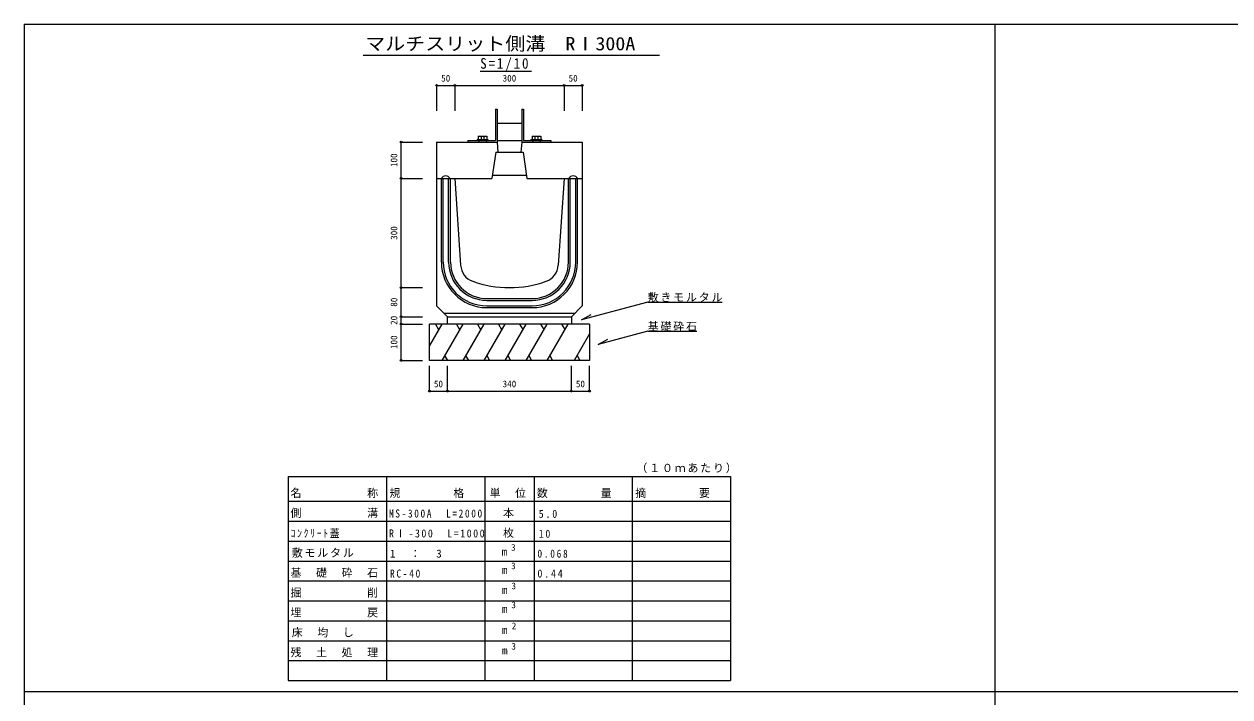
# Model space of a CAD drawing. Units: millimetres at full size, sheet at 1:10. Extents: x -4162 to 3838, y -1821 to 1845.
# Drawn here: x -4162 to -849, y -3 to 1845 of the extents above; entities that cross this region are included whole.
import ezdxf
from ezdxf.enums import TextEntityAlignment as Align

# ---------------------------------------------------------------- set-up
doc = ezdxf.new("R2010")
doc.units = ezdxf.units.MM
doc.header["$LTSCALE"] = 10
doc.header["$PDMODE"] = 32
doc.header["$PDSIZE"] = 5
doc.linetypes.add('DASHED2', pattern=[3, 2, -1])
doc.layers.add('0-0_通り芯', color=7, linetype='Continuous', lineweight=18)
doc.layers.add('0-1_躯体', color=4, linetype='Continuous')
doc.styles.add('ＭＳ ゴシック', font='')
doc.styles.get('ＭＳ ゴシック').set_extended_font_data('MS Gothic')

msp = doc.modelspace()

# ---------------------------------------------------------------- linework, layer by layer
at = {"layer": '0-0_通り芯', "color": 2}
for p, q in [((-4161.81, 1845.46), (-1517.35, 1845.46)), ((-4161.81, 1845.46), (-4161.81, -1821.21)), ((-1517.35, 1845.46), (3838.19, 1845.46)), ((-2866.98, 1611.56), (-2866.98, 1526.06)), ((-2866.98, 1611.56), (-2862.48, 1611.56)), ((-2794.48, 1611.56), (-2794.48, 1573.56)), ((-2794.48, 1611.56), (-2789.98, 1611.56)), ((-2789.98, 1611.56), (-2789.98, 1526.06)), ((-2862.48, 1573.56), (-2862.48, 1521.56)), ((-2794.48, 1573.56), (-2794.48, 1521.56)), ((-2942.48, 1526.06), (-2866.98, 1526.06)), ((-2942.48, 1526.06), (-2942.48, 1521.56)), ((-2917.48, 1528.06), (-2917.48, 1526.06)), ((-2917.48, 1528.06), (-2887.48, 1528.06)), ((-2914.48, 1538.06), (-2890.48, 1538.06)), ((-2914.48, 1538.06), (-2914.48, 1528.06)), ((-2912.48, 1526.06), (-2912.48, 1521.56)), ((-2906.48, 1538.06), (-2906.48, 1528.06)), ((-2898.48, 1538.06), (-2898.48, 1528.06)), ((-2892.48, 1526.06), (-2892.48, 1521.56)), ((-2890.48, 1538.06), (-2890.48, 1528.06)), ((-2887.48, 1528.06), (-2887.48, 1526.06)), ((-2862.48, 1526.06), (-2794.48, 1526.06)), ((-2789.98, 1526.06), (-2714.48, 1526.06)), ((-2769.48, 1528.06), (-2739.48, 1528.06)), ((-2769.48, 1528.06), (-2769.48, 1526.06)), ((-2766.48, 1538.06), (-2766.48, 1528.06)), ((-2766.48, 1538.06), (-2742.48, 1538.06)), ((-2764.48, 1526.06), (-2764.48, 1521.56)), ((-2758.48, 1538.06), (-2758.48, 1528.06)), ((-2750.48, 1538.06), (-2750.48, 1528.06)), ((-2744.48, 1526.06), (-2744.48, 1521.56)), ((-2742.48, 1538.06), (-2742.48, 1528.06)), ((-2739.48, 1528.06), (-2739.48, 1526.06)), ((-2714.48, 1526.06), (-2714.48, 1521.56)), ((-2912.48, 1521.56), (-2892.48, 1521.56)), ((-2793.48, 1521.56), (-2713.48, 1521.56))]:
    msp.add_line(p, q, dxfattribs=at)
at = {"layer": '0-0_通り芯', "color": 4}
for p, q in [((-1495.15, 1845.46), (-1495.15, -1821.21)), ((-4161.81, 12.13), (3838.19, 12.13))]:
    msp.add_line(p, q, dxfattribs=at)
at = {"layer": '0-0_通り芯'}
for p, q in [((-3230.31, 1760.46), (-2416.31, 1760.46)), ((-2908.92, 1715.74), (-2767.95, 1715.74)), ((-2448.71, 1081.34), (-2630.22, 1032.7)), ((-2448.71, 1081.34), (-2243.71, 1081.34)), ((-2998.48, 1021.56), (-2998.48, 1041.56)), ((-2658.48, 1041.56), (-2658.48, 1021.56)), ((-2630.22, 1032.7), (-2604.23, 1047.7)), ((-3014.43, 1021.56), (-3048.48, 962.59)), ((-3048.48, 921.56), (-3048.48, 1021.56)), ((-2608.48, 1021.56), (-3048.48, 1021.56)), ((-3031.73, 1021.56), (-3023.08, 1006.58)), ((-2956.7, 1021.56), (-3014.43, 921.56)), ((-2974, 1021.56), (-2965.35, 1006.58)), ((-2898.96, 1021.56), (-2956.7, 921.56)), ((-2916.26, 1021.56), (-2907.61, 1006.58)), ((-2841.23, 1021.56), (-2898.96, 921.56)), ((-2858.53, 1021.56), (-2849.88, 1006.58)), ((-2783.49, 1021.56), (-2841.23, 921.56)), ((-2800.79, 1021.56), (-2792.14, 1006.58)), ((-2725.76, 1021.56), (-2783.49, 921.56)), ((-2743.06, 1021.56), (-2734.41, 1006.58)), ((-2668.02, 1021.56), (-2725.76, 921.56)), ((-2685.32, 1021.56), (-2676.67, 1006.58)), ((-2608.48, 994.72), (-2650.72, 921.56)), ((-2608.48, 1021.56), (-2608.48, 921.56)), ((-2448.71, 1001.54), (-2313.71, 1001.54)), ((-3006.51, 935.28), (-2998.59, 921.56)), ((-2948.78, 935.28), (-2940.86, 921.56)), ((-2891.04, 935.28), (-2883.12, 921.56)), ((-2833.31, 935.28), (-2825.39, 921.56)), ((-2775.57, 935.28), (-2767.65, 921.56)), ((-2717.84, 935.28), (-2709.92, 921.56)), ((-2642.8, 935.28), (-2634.88, 921.56)), ((-2608.48, 921.56), (-3048.48, 921.56)), ((-3435.98, 603.01), (-2220.98, 603.01)), ((-3435.98, 603.01), (-3435.98, 479.89)), ((-3165.98, 603.01), (-3165.98, 479.89)), ((-2895.98, 603.01), (-2895.98, 479.89)), ((-2760.98, 603.01), (-2760.98, 479.89)), ((-2490.98, 603.01), (-2490.98, 479.89)), ((-2220.98, 603.01), (-2220.98, 479.89)), ((-3435.98, 534.61), (-2220.98, 534.61)), ((-3435.98, 479.89), (-2220.98, 479.89)), ((-3435.98, 479.89), (-3435.98, 42.13)), ((-3165.98, 479.89), (-3165.98, 42.13)), ((-2895.98, 479.89), (-2895.98, 42.13)), ((-2760.98, 479.89), (-2760.98, 42.13)), ((-2490.98, 479.89), (-2490.98, 42.13)), ((-2220.98, 479.89), (-2220.98, 42.13)), ((-3435.98, 425.17), (-2220.98, 425.17)), ((-3435.98, 370.45), (-2220.98, 370.45)), ((-3435.98, 315.73), (-2220.98, 315.73)), ((-3435.98, 261.01), (-2220.98, 261.01)), ((-3435.98, 206.29), (-2220.98, 206.29)), ((-3435.98, 151.57), (-2220.98, 151.57)), ((-3435.98, 96.85), (-2220.98, 96.85)), ((-3435.98, 42.13), (-2220.98, 42.13)), ((-3350.48, 42.13), (-2441.48, 42.13))]:
    msp.add_line(p, q, dxfattribs=at)
at = {"layer": '0-0_通り芯', "color": 3}
for p, q in [((-3028.48, 1521.56), (-2862.48, 1521.56)), ((-3028.48, 1521.56), (-3028.48, 1421.56)), ((-2865.98, 1493.56), (-2876.48, 1421.56)), ((-2865.98, 1493.56), (-2790.98, 1493.56)), ((-2862.48, 1521.56), (-2859.98, 1493.56)), ((-2794.48, 1521.56), (-2796.98, 1493.56)), ((-2794.48, 1521.56), (-2628.48, 1521.56)), ((-2790.98, 1493.56), (-2780.48, 1421.56)), ((-2628.48, 1521.56), (-2628.48, 1421.56)), ((-2875.17, 1430.56), (-2781.8, 1430.56)), ((-3028.48, 1421.56), (-2876.48, 1421.56)), ((-3015.48, 1191.56), (-3015.48, 1421.56)), ((-3010.48, 1191.56), (-3010.48, 1421.56)), ((-2995.48, 1191.56), (-2995.48, 1421.56)), ((-2990.48, 1191.56), (-2990.48, 1421.56)), ((-2978.48, 1421.56), (-2962.57, 1182.84)), ((-2780.48, 1421.56), (-2628.48, 1421.56)), ((-2678.48, 1421.56), (-2694.4, 1182.84)), ((-2666.48, 1191.56), (-2666.48, 1421.56)), ((-2661.48, 1191.56), (-2661.48, 1421.56)), ((-2646.48, 1191.56), (-2646.48, 1421.56)), ((-2641.48, 1191.56), (-2641.48, 1421.56)), ((-2628.48, 1421.56), (-2628.48, 1071.56)), ((-2890.48, 1091.56), (-2766.48, 1091.56)), ((-2890.48, 1086.56), (-2766.48, 1086.56)), ((-2890.48, 1071.56), (-2766.48, 1071.56)), ((-2890.48, 1066.56), (-2766.48, 1066.56)), ((-2658.48, 1041.56), (-2628.48, 1071.56)), ((-3008.48, 1051.56), (-2648.48, 1051.56)), ((-2998.48, 1041.56), (-2658.48, 1041.56))]:
    msp.add_line(p, q, dxfattribs=at)
at = {"layer": '0-0_通り芯', "color": 2, "linetype": 'DASHED2'}
msp.add_line((-2943.48, 1521.56), (-2863.48, 1521.56), dxfattribs=at)
at = {"layer": '0-0_通り芯', "color": 2}
msp.add_lwpolyline([(-2862.48, 1611.56), (-2862.48, 1573.56), (-2794.48, 1573.56)], dxfattribs=at)
at = {"layer": '0-0_通り芯', "color": 3}
msp.add_lwpolyline([(-3028.48, 1421.56), (-3028.48, 1071.56), (-2998.48, 1041.56)], dxfattribs=at)
at = {"layer": '0-0_通り芯'}
msp.add_lwpolyline([(-2448.71, 1001.54), (-2584.59, 965.12), (-2558.61, 980.12)], dxfattribs=at)
at = {"layer": '0-0_通り芯', "color": 3}
for centre, radius, start, end in [((-3003.48, 1414.96), 13.6, 29.03, 150.96999), ((-2653.48, 1414.96), 13.6, 29.03, 150.96999), ((-2890.48, 1191.56), 125, 180, 270), ((-2890.48, 1191.56), 120, 180, 270), ((-2890.48, 1191.56), 105, 180, 270), ((-2890.48, 1191.56), 100, 180, 270), ((-2912.68, 1186.17), 50, 183.81407, 250.31894), ((-2766.48, 1191.56), 100, 270, 0), ((-2766.48, 1191.56), 105, 270, 0), ((-2766.48, 1191.56), 120, 270, 0), ((-2766.48, 1191.56), 125, 270, 0), ((-2744.28, 1186.17), 50, 289.68105, 356.18591), ((-2828.48, 1421.56), 300, 250.31894, 289.68105)]:
    msp.add_arc(centre, radius, start, end, dxfattribs=at)
at = {"layer": '0-1_躯体', "color": 7}
for p, q in [((-3028.48, 1677.04), (-2978.48, 1677.04)), ((-2978.48, 1677.04), (-2678.48, 1677.04)), ((-2678.48, 1677.04), (-2628.48, 1677.04)), ((-3126.12, 1421.56), (-3126.12, 1521.56)), ((-3126.12, 1121.56), (-3126.12, 1421.56)), ((-3126.12, 1041.56), (-3126.12, 1121.56)), ((-3126.12, 1021.56), (-3126.12, 1041.56)), ((-3126.12, 921.56), (-3126.12, 1021.56)), ((-3048.48, 837.28), (-2998.48, 837.28)), ((-2998.48, 837.28), (-2658.48, 837.28)), ((-2658.48, 837.28), (-2608.48, 837.28))]:
    msp.add_line(p, q, dxfattribs=at)
at = {"layer": '0-1_躯体'}
for p, q in [((-3028.48, 1677.04), (-3028.48, 1607.4)), ((-2978.48, 1677.04), (-2978.48, 1607.4)), ((-2678.48, 1677.04), (-2678.48, 1607.4)), ((-2628.48, 1677.04), (-2628.48, 1607.4)), ((-3126.12, 1521.56), (-3067.22, 1521.56)), ((-3126.12, 1421.56), (-3067.22, 1421.56)), ((-3126.12, 1421.56), (-3067.22, 1421.56)), ((-3126.12, 1121.56), (-3067.22, 1121.56)), ((-3126.12, 1041.56), (-3067.22, 1041.56)), ((-3126.12, 1041.56), (-3067.22, 1041.56)), ((-3126.12, 1021.56), (-3067.22, 1021.56)), ((-3126.12, 921.56), (-3067.22, 921.56)), ((-3048.48, 837.28), (-3048.48, 906.51)), ((-2998.48, 837.28), (-2998.48, 906.51)), ((-2658.48, 837.28), (-2658.48, 906.51)), ((-2608.48, 837.28), (-2608.48, 906.51))]:
    msp.add_line(p, q, dxfattribs=at)
for p in [(-3028.48, 1677.04), (-2978.48, 1677.04), (-2678.48, 1677.04), (-2628.48, 1677.04), (-3126.12, 1521.56), (-3126.12, 1421.56), (-3126.12, 1121.56), (-3126.12, 1041.56), (-3126.12, 1021.56), (-3126.12, 921.56), (-3048.48, 837.28), (-2998.48, 837.28), (-2658.48, 837.28), (-2608.48, 837.28)]:
    msp.add_point(p, dxfattribs=at)

# ---------------------------------------------------------------- texts
at = {"layer": '0-0_通り芯', "color": 3, "style": 'ＭＳ ゴシック', "width": 1.1}
msp.add_text('マルチスリット側溝\u3000RⅠ300A', height=36.66, dxfattribs=at).set_placement((-3224.9, 1762.48), align=Align.BOTTOM_LEFT)
at = {"layer": '0-0_通り芯', "style": 'ＭＳ ゴシック'}
for p in [(-2850.06, 378.7), (-2849.16, 328.09), (-2849.16, 273.37), (-2849.16, 221.38), (-2849.07, 163.24), (-2848.89, 107.16)]:
    msp.add_text('m', height=21.99, dxfattribs=at).set_placement(p, align=Align.BOTTOM_LEFT)
at = {"layer": '0-0_通り芯', "color": 4, "style": 'ＭＳ ゴシック'}
for s, p in [('3', (-2823.96, 393.07)), ('3', (-2823.96, 342.45)), ('3', (-2822.79, 287.39)), ('3', (-2823.06, 235.13)), ('2', (-2822.16, 177.61)), ('3', (-2823.06, 121.52))]:
    msp.add_text(s, height=18.33, dxfattribs=at).set_placement(p, align=Align.BOTTOM_LEFT)
at = {"layer": '0-0_通り芯', "attachment_point": 7, "style": 'ＭＳ ゴシック'}
for s, insert, char_height in [('\\T1.28;\\W0.9;S=1/10', (-2908.92, 1715.74), 29.33), ('\\T1.17;敷きモルタル', (-2448.71, 1081.34), 21.99), ('\\T1.17;基礎砕石', (-2448.71, 1001.54), 21.99), ('\\T1.17;（１０ｍあたり）', (-2479.73, 611.95), 21.99), ('\\T1.17;名\u3000\u3000\u3000\u3000\u3000称', (-3429.98, 543.55), 21.99), ('\\T1.17;規\u3000\u3000\u3000\u3000格', (-3158.23, 543.55), 21.99), ('\\T1.17;単\u3000位', (-2882.98, 543.55), 21.99), ('\\T1.17;数\u3000\u3000\u3000\u3000量', (-2753.23, 543.55), 21.99), ('\\T1.17;摘\u3000\u3000\u3000\u3000要', (-2483.23, 543.55), 21.99), ('\\T1.17;側\u3000\u3000\u3000\u3000\u3000溝', (-3429.98, 488.83), 21.99), ('\\T1.36;\\W0.85;MS-300A\u3000L=2000', (-3159.23, 489.62), 21.99), ('\\T1.17;\u3000本', (-2881.23, 488.83), 21.99), ('\\T1.38;\\W0.9;5.0', (-2747.98, 488.83), 21.99), ('\\T1.33;\\W0.9;ｺﾝｸﾘｰﾄ蓋', (-3429.98, 434.11), 21.99), ('\\T1.32;\\W0.9;RⅠ-300\u3000L=1000', (-3159.23, 434.9), 21.99), ('\\T1.17;\u3000枚', (-2881.23, 434.11), 21.99), ('\\T1.36;\\W0.9;10', (-2747.98, 434.11), 21.99), ('\\T1.17;敷モルタル', (-3426.48, 379.39), 21.99), ('\\T1.21;1\u3000：\u30003', (-3156.48, 379.39), 21.99), ('\\T1.38;\\W0.85;0.068', (-2751.48, 379.39), 21.99), ('\\T1.17;基\u3000礎\u3000砕\u3000石', (-3429.98, 324.67), 21.99), ('\\T1.38;\\W0.85;RC-40', (-3156.48, 324.67), 21.99), ('\\T1.38;\\W0.9;0.44', (-2751.48, 324.67), 21.99), ('\\T1.17;掘\u3000\u3000\u3000\u3000\u3000削', (-3429.98, 269.95), 21.99), ('\\T1.17;埋\u3000\u3000\u3000\u3000\u3000戻', (-3429.98, 215.23), 21.99), ('\\T1.17;床\u3000均\u3000し', (-3426.48, 160.51), 21.99), ('\\T1.17;残\u3000土\u3000処\u3000理', (-3429.98, 105.79), 21.99)]:
    msp.add_mtext(s, dxfattribs=dict(at, insert=insert, char_height=char_height))
at = {"layer": '0-1_躯体', "style": 'ＭＳ ゴシック'}
for s, p in [('50', (-3015.98, 1682.04)), ('300', (-2847.23, 1682.04)), ('50', (-2665.98, 1682.04)), ('50', (-3035.98, 842.28)), ('340', (-2847.23, 842.28)), ('50', (-2645.98, 842.28))]:
    msp.add_text(s, height=18.33, dxfattribs=at).set_placement(p, align=Align.BOTTOM_LEFT)
for s, p in [('100', (-3131.12, 1452.81)), ('300', (-3131.12, 1252.81)), ('80', (-3131.12, 1069.06)), ('20', (-3131.12, 1019.06)), ('100', (-3131.12, 952.81))]:
    msp.add_text(s, height=18.33, rotation=90, dxfattribs=at).set_placement(p, align=Align.BOTTOM_LEFT)

doc.saveas('drawing.dxf')
